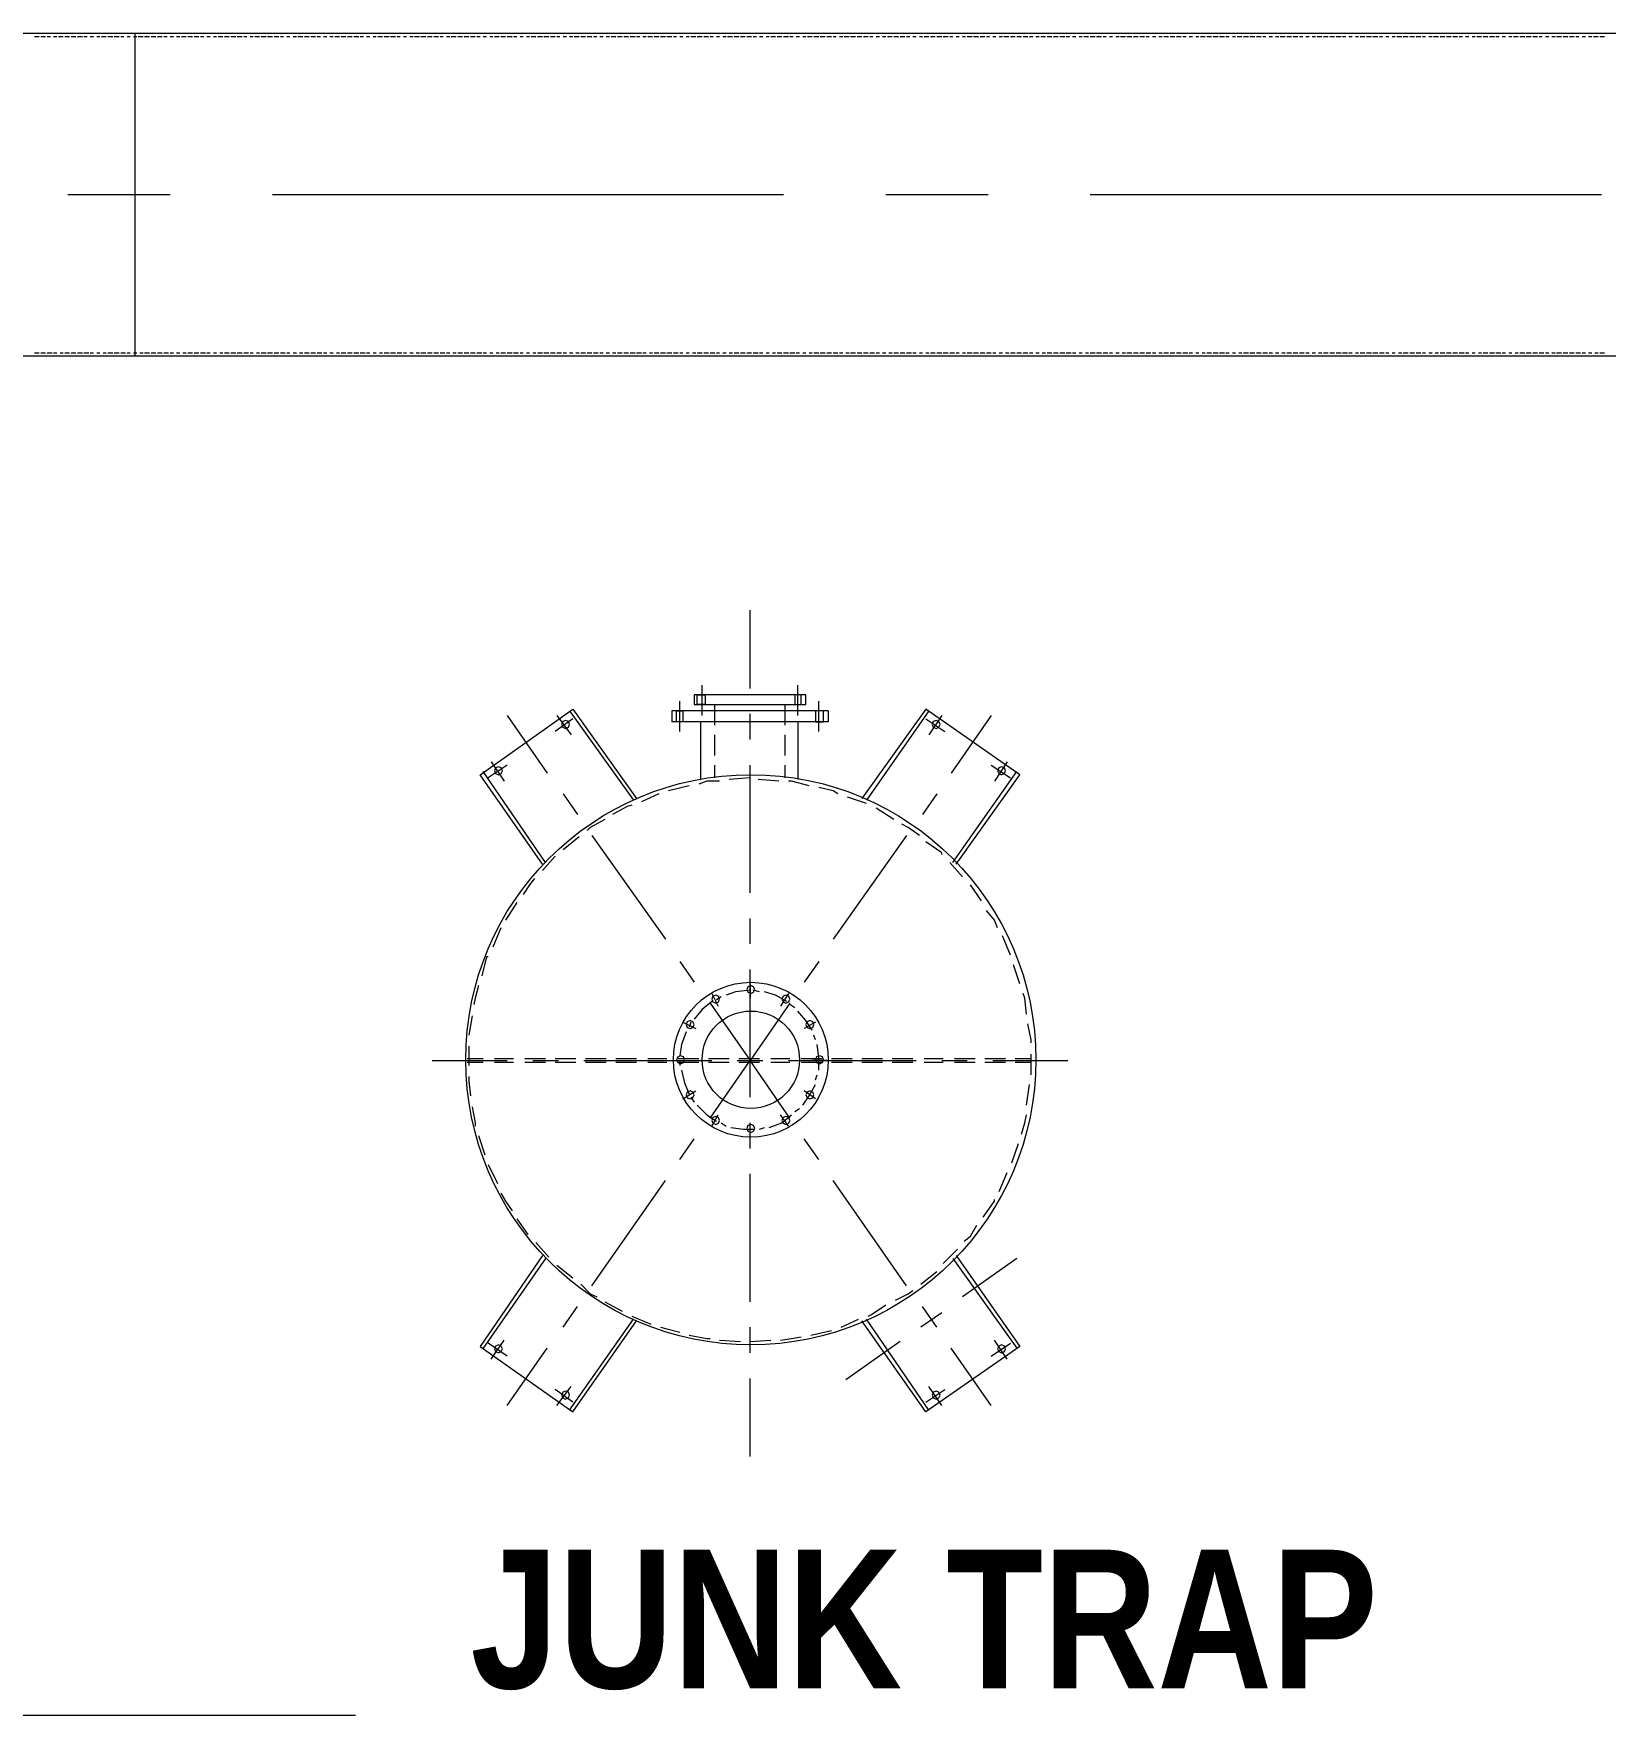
# Model space of a CAD drawing. Header units: millimetres. Extents: x 29 to 95071, y 20 to 67221.
# Drawn here: x 71440 to 76318, y 34185 to 39404 of the extents above; entities that cross this region are included whole.
import ezdxf

# ---------------------------------------------------------------- set-up
doc = ezdxf.new("R2010")
doc.units = ezdxf.units.MM

msp = doc.modelspace()

# ---------------------------------------------------------------- linework, layer by layer
at = {"color": 7, "lineweight": 0}
for points in [[(76677.1, 39404.4), (70253.4, 39404.4)], [(71457.8, 39394.5), (71443, 39394.5)], [(71477.7, 39394.5), (71462.8, 39394.5)], [(71492.5, 39394.5), (71482.6, 39394.5)], [(71512.4, 39394.5), (71502.4, 39394.5)], [(71532.2, 39394.5), (71517.3, 39394.5)], [(71552, 39394.5), (71537.1, 39394.5)], [(71571.8, 39394.5), (71557, 39394.5)], [(71591.7, 39394.5), (71576.8, 39394.5)], [(71606.5, 39394.5), (71596.6, 39394.5)], [(71626.4, 39394.5), (71616.4, 39394.5)], [(71646.2, 39394.5), (71636.3, 39394.5)], [(71666, 39394.5), (71651.1, 39394.5)], [(71685.8, 39394.5), (71671, 39394.5)], [(71705.7, 39394.5), (71690.8, 39394.5)], [(71720.5, 39394.5), (71710.6, 39394.5)], [(71740.4, 39394.5), (71730.4, 39394.5)], [(71760.2, 39394.5), (71750.3, 39394.5)], [(71755.2, 38403.2), (71755.2, 39404.4)], [(71780, 39394.5), (71765.1, 39394.5)], [(71799.8, 39394.5), (71785, 39394.5)], [(71819.7, 39394.5), (71804.8, 39394.5)], [(71839.5, 39394.5), (71824.6, 39394.5)], [(71854.4, 39394.5), (71844.4, 39394.5)], [(71874.2, 39394.5), (71864.3, 39394.5)], [(71894, 39394.5), (71884.1, 39394.5)], [(71913.8, 39394.5), (71899, 39394.5)], [(71933.7, 39394.5), (71918.8, 39394.5)], [(71953.5, 39394.5), (71938.6, 39394.5)], [(71968.4, 39394.5), (71958.4, 39394.5)], [(71988.2, 39394.5), (71978.3, 39394.5)], [(72008, 39394.5), (71998.1, 39394.5)], [(72027.8, 39394.5), (72013, 39394.5)], [(72047.7, 39394.5), (72032.8, 39394.5)], [(72067.5, 39394.5), (72052.6, 39394.5)], [(72087.3, 39394.5), (72072.4, 39394.5)], [(72102.2, 39394.5), (72092.3, 39394.5)], [(72122, 39394.5), (72112.1, 39394.5)], [(72141.8, 39394.5), (72127, 39394.5)], [(72161.7, 39394.5), (72146.8, 39394.5)], [(72181.5, 39394.5), (72166.6, 39394.5)], [(72201.3, 39394.5), (72186.4, 39394.5)], [(72216.2, 39394.5), (72206.3, 39394.5)], [(72236, 39394.5), (72226.1, 39394.5)], [(72255.8, 39394.5), (72245.9, 39394.5)], [(72275.7, 39394.5), (72260.8, 39394.5)], [(72295.5, 39394.5), (72280.6, 39394.5)], [(72315.3, 39394.5), (72300.4, 39394.5)], [(72330.2, 39394.5), (72320.3, 39394.5)], [(72350, 39394.5), (72340.1, 39394.5)], [(72369.8, 39394.5), (72359.9, 39394.5)], [(72389.7, 39394.5), (72374.8, 39394.5)], [(72409.5, 39394.5), (72394.6, 39394.5)], [(72429.3, 39394.5), (72414.4, 39394.5)], [(72449.1, 39394.5), (72434.3, 39394.5)], [(72464, 39394.5), (72454.1, 39394.5)], [(72483.8, 39394.5), (72473.9, 39394.5)], [(72503.7, 39394.5), (72493.8, 39394.5)], [(72523.5, 39394.5), (72508.6, 39394.5)], [(72543.3, 39394.5), (72528.4, 39394.5)], [(72563.1, 39394.5), (72548.3, 39394.5)], [(72578, 39394.5), (72568.1, 39394.5)], [(72597.8, 39394.5), (72587.9, 39394.5)], [(72617.7, 39394.5), (72607.8, 39394.5)], [(72637.5, 39394.5), (72622.6, 39394.5)], [(72657.3, 39394.5), (72642.4, 39394.5)], [(72677.1, 39394.5), (72662.3, 39394.5)], [(72697, 39394.5), (72682.1, 39394.5)], [(72711.8, 39394.5), (72701.9, 39394.5)], [(72731.7, 39394.5), (72721.8, 39394.5)], [(72751.5, 39394.5), (72736.6, 39394.5)], [(72771.3, 39394.5), (72756.4, 39394.5)], [(72791.1, 39394.5), (72776.3, 39394.5)], [(72811, 39394.5), (72796.1, 39394.5)], [(72825.8, 39394.5), (72815.9, 39394.5)], [(72845.7, 39394.5), (72835.8, 39394.5)], [(72865.5, 39394.5), (72855.6, 39394.5)], [(72885.3, 39394.5), (72870.4, 39394.5)], [(72905.1, 39394.5), (72890.3, 39394.5)], [(72925, 39394.5), (72910.1, 39394.5)], [(72939.8, 39394.5), (72929.9, 39394.5)], [(72959.7, 39394.5), (72949.8, 39394.5)], [(72979.5, 39394.5), (72969.6, 39394.5)], [(72999.3, 39394.5), (72984.4, 39394.5)], [(73019.1, 39394.5), (73004.3, 39394.5)], [(73039, 39394.5), (73024.1, 39394.5)], [(73058.8, 39394.5), (73043.9, 39394.5)], [(73073.7, 39394.5), (73063.8, 39394.5)], [(73093.5, 39394.5), (73083.6, 39394.5)], [(73113.3, 39394.5), (73103.4, 39394.5)], [(73133.1, 39394.5), (73118.3, 39394.5)], [(73153, 39394.5), (73138.1, 39394.5)], [(73172.8, 39394.5), (73157.9, 39394.5)], [(73187.7, 39394.5), (73177.8, 39394.5)], [(73207.5, 39394.5), (73197.6, 39394.5)], [(73227.3, 39394.5), (73217.4, 39394.5)], [(73247.1, 39394.5), (73232.3, 39394.5)], [(73267, 39394.5), (73252.1, 39394.5)], [(73286.8, 39394.5), (73271.9, 39394.5)], [(73306.6, 39394.5), (73291.8, 39394.5)], [(73321.5, 39394.5), (73311.6, 39394.5)], [(73341.3, 39394.5), (73331.4, 39394.5)], [(73361.1, 39394.5), (73346.3, 39394.5)], [(73381, 39394.5), (73366.1, 39394.5)], [(73400.8, 39394.5), (73385.9, 39394.5)], [(73420.6, 39394.5), (73405.8, 39394.5)], [(73435.5, 39394.5), (73425.6, 39394.5)], [(73455.3, 39394.5), (73445.4, 39394.5)], [(73475.1, 39394.5), (73465.2, 39394.5)], [(73495, 39394.5), (73480.1, 39394.5)], [(73514.8, 39394.5), (73499.9, 39394.5)], [(73534.6, 39394.5), (73519.8, 39394.5)], [(73549.5, 39394.5), (73539.6, 39394.5)], [(73569.3, 39394.5), (73559.4, 39394.5)], [(73589.1, 39394.5), (73579.2, 39394.5)], [(73609, 39394.5), (73594.1, 39394.5)], [(73628.8, 39394.5), (73613.9, 39394.5)], [(73648.6, 39394.5), (73633.8, 39394.5)], [(73668.5, 39394.5), (73653.6, 39394.5)], [(73683.3, 39394.5), (73673.4, 39394.5)], [(73703.1, 39394.5), (73693.2, 39394.5)], [(73723, 39394.5), (73713.1, 39394.5)], [(73742.8, 39394.5), (73727.9, 39394.5)], [(73762.6, 39394.5), (73747.8, 39394.5)], [(73782.5, 39394.5), (73767.6, 39394.5)], [(73797.3, 39394.5), (73787.4, 39394.5)], [(73817.1, 39394.5), (73807.2, 39394.5)], [(73837, 39394.5), (73827.1, 39394.5)], [(73856.8, 39394.5), (73841.9, 39394.5)], [(73876.6, 39394.5), (73861.8, 39394.5)], [(73896.5, 39394.5), (73881.6, 39394.5)], [(73916.3, 39394.5), (73901.4, 39394.5)], [(73931.1, 39394.5), (73921.2, 39394.5)], [(73951, 39394.5), (73941.1, 39394.5)], [(73970.8, 39394.5), (73955.9, 39394.5)], [(73990.6, 39394.5), (73975.8, 39394.5)], [(74010.5, 39394.5), (73995.6, 39394.5)], [(74030.3, 39394.5), (74015.4, 39394.5)], [(74045.1, 39394.5), (74035.2, 39394.5)], [(74065, 39394.5), (74055.1, 39394.5)], [(74084.8, 39394.5), (74074.9, 39394.5)], [(74104.6, 39394.5), (74089.8, 39394.5)], [(74124.5, 39394.5), (74109.6, 39394.5)], [(74144.3, 39394.5), (74129.4, 39394.5)], [(74159.2, 39394.5), (74149.2, 39394.5)], [(74179, 39394.5), (74169.1, 39394.5)], [(74198.8, 39394.5), (74188.9, 39394.5)], [(74218.6, 39394.5), (74203.8, 39394.5)], [(74238.5, 39394.5), (74223.6, 39394.5)], [(74258.3, 39394.5), (74243.4, 39394.5)], [(74278.1, 39394.5), (74263.2, 39394.5)], [(74293, 39394.5), (74283.1, 39394.5)], [(74312.8, 39394.5), (74302.9, 39394.5)], [(74332.6, 39394.5), (74322.7, 39394.5)], [(74352.5, 39394.5), (74337.6, 39394.5)], [(74372.3, 39394.5), (74357.4, 39394.5)], [(74392.1, 39394.5), (74377.2, 39394.5)], [(74407, 39394.5), (74397.1, 39394.5)], [(74426.8, 39394.5), (74416.9, 39394.5)], [(74446.6, 39394.5), (74436.7, 39394.5)], [(74466.5, 39394.5), (74451.6, 39394.5)], [(74486.3, 39394.5), (74471.4, 39394.5)], [(74506.1, 39394.5), (74491.2, 39394.5)], [(74525.9, 39394.5), (74511.1, 39394.5)], [(74540.8, 39394.5), (74530.9, 39394.5)], [(74560.6, 39394.5), (74550.7, 39394.5)], [(74580.5, 39394.5), (74565.6, 39394.5)], [(74600.3, 39394.5), (74585.4, 39394.5)], [(74620.1, 39394.5), (74605.2, 39394.5)], [(74639.9, 39394.5), (74625.1, 39394.5)], [(74654.8, 39394.5), (74644.9, 39394.5)], [(74674.6, 39394.5), (74664.7, 39394.5)], [(74694.5, 39394.5), (74684.5, 39394.5)], [(74714.3, 39394.5), (74699.4, 39394.5)], [(74734.1, 39394.5), (74719.2, 39394.5)], [(74753.9, 39394.5), (74739.1, 39394.5)], [(74768.8, 39394.5), (74758.9, 39394.5)], [(74788.6, 39394.5), (74778.7, 39394.5)], [(74808.5, 39394.5), (74798.5, 39394.5)], [(74828.3, 39394.5), (74813.4, 39394.5)], [(74848.1, 39394.5), (74833.2, 39394.5)], [(74867.9, 39394.5), (74853.1, 39394.5)], [(74887.8, 39394.5), (74872.9, 39394.5)], [(74902.6, 39394.5), (74892.7, 39394.5)], [(74922.5, 39394.5), (74912.5, 39394.5)], [(74942.3, 39394.5), (74932.4, 39394.5)], [(74962.1, 39394.5), (74947.2, 39394.5)], [(74981.9, 39394.5), (74967.1, 39394.5)], [(75001.8, 39394.5), (74986.9, 39394.5)], [(75016.6, 39394.5), (75006.7, 39394.5)], [(75036.5, 39394.5), (75026.5, 39394.5)], [(75056.3, 39394.5), (75046.4, 39394.5)], [(75076.1, 39394.5), (75061.2, 39394.5)], [(75095.9, 39394.5), (75081.1, 39394.5)], [(75115.8, 39394.5), (75100.9, 39394.5)], [(75135.6, 39394.5), (75120.7, 39394.5)], [(75150.5, 39394.5), (75140.5, 39394.5)], [(75170.3, 39394.5), (75160.4, 39394.5)], [(75190.1, 39394.5), (75175.2, 39394.5)], [(75209.9, 39394.5), (75195.1, 39394.5)], [(75229.8, 39394.5), (75214.9, 39394.5)], [(75249.6, 39394.5), (75234.7, 39394.5)], [(75264.5, 39394.5), (75254.5, 39394.5)], [(75284.3, 39394.5), (75274.4, 39394.5)], [(75304.1, 39394.5), (75294.2, 39394.5)], [(75323.9, 39394.5), (75309.1, 39394.5)], [(75343.8, 39394.5), (75328.9, 39394.5)], [(75363.6, 39394.5), (75348.7, 39394.5)], [(75378.5, 39394.5), (75368.5, 39394.5)], [(75398.3, 39394.5), (75388.4, 39394.5)], [(75418.1, 39394.5), (75408.2, 39394.5)], [(75437.9, 39394.5), (75423.1, 39394.5)], [(75457.8, 39394.5), (75442.9, 39394.5)], [(75477.6, 39394.5), (75462.7, 39394.5)], [(75497.4, 39394.5), (75482.5, 39394.5)], [(75512.3, 39394.5), (75502.4, 39394.5)], [(75532.1, 39394.5), (75522.2, 39394.5)], [(75551.9, 39394.5), (75542, 39394.5)], [(75571.8, 39394.5), (75556.9, 39394.5)], [(75591.6, 39394.5), (75576.7, 39394.5)], [(75611.4, 39394.5), (75596.5, 39394.5)], [(75626.3, 39394.5), (75616.4, 39394.5)], [(75646.1, 39394.5), (75636.2, 39394.5)], [(75665.9, 39394.5), (75656, 39394.5)], [(75685.8, 39394.5), (75670.9, 39394.5)], [(75705.6, 39394.5), (75690.7, 39394.5)], [(75725.4, 39394.5), (75710.5, 39394.5)], [(75745.2, 39394.5), (75730.4, 39394.5)], [(75760.1, 39394.5), (75750.2, 39394.5)], [(75779.9, 39394.5), (75770, 39394.5)], [(75799.8, 39394.5), (75784.9, 39394.5)], [(75819.6, 39394.5), (75804.7, 39394.5)], [(75839.4, 39394.5), (75824.5, 39394.5)], [(75859.2, 39394.5), (75844.4, 39394.5)], [(75874.1, 39394.5), (75864.2, 39394.5)], [(75893.9, 39394.5), (75884, 39394.5)], [(75913.8, 39394.5), (75903.9, 39394.5)], [(75933.6, 39394.5), (75918.7, 39394.5)], [(75953.4, 39394.5), (75938.5, 39394.5)], [(75973.2, 39394.5), (75958.4, 39394.5)], [(75988.1, 39394.5), (75978.2, 39394.5)], [(76007.9, 39394.5), (75998, 39394.5)], [(76027.8, 39394.5), (76017.9, 39394.5)], [(76047.6, 39394.5), (76032.7, 39394.5)], [(76067.4, 39394.5), (76052.5, 39394.5)], [(76087.2, 39394.5), (76072.4, 39394.5)], [(76107.1, 39394.5), (76092.2, 39394.5)], [(76121.9, 39394.5), (76112, 39394.5)], [(76141.8, 39394.5), (76131.9, 39394.5)], [(76161.6, 39394.5), (76151.7, 39394.5)], [(76181.4, 39394.5), (76166.5, 39394.5)], [(76201.2, 39394.5), (76186.4, 39394.5)], [(76221.1, 39394.5), (76206.2, 39394.5)], [(76235.9, 39394.5), (76226, 39394.5)], [(76255.8, 39394.5), (76245.9, 39394.5)], [(76275.6, 39394.5), (76265.7, 39394.5)], [(76295.4, 39394.5), (76280.6, 39394.5)], [(76315.2, 39394.5), (76300.4, 39394.5)], [(71864.3, 38903.8), (71547.1, 38903.8)], [(73767.6, 38903.8), (72181.5, 38903.8)], [(74402, 38903.8), (74084.8, 38903.8)], [(76305.3, 38903.8), (74719.2, 38903.8)], [(76677.1, 38403.2), (70540.9, 38403.2)], [(76677.1, 38403.2), (70540.9, 38403.2)], [(71457.8, 38413.1), (71443, 38413.1)], [(71477.7, 38413.1), (71462.8, 38413.1)], [(71497.5, 38413.1), (71482.6, 38413.1)], [(71512.4, 38413.1), (71502.4, 38413.1)], [(71532.2, 38413.1), (71522.3, 38413.1)], [(71552, 38413.1), (71537.1, 38413.1)], [(71571.8, 38413.1), (71557, 38413.1)], [(71591.7, 38413.1), (71576.8, 38413.1)], [(71611.5, 38413.1), (71596.6, 38413.1)], [(71626.4, 38413.1), (71616.4, 38413.1)], [(71646.2, 38413.1), (71636.3, 38413.1)], [(71666, 38413.1), (71656.1, 38413.1)], [(71685.8, 38413.1), (71671, 38413.1)], [(71705.7, 38413.1), (71690.8, 38413.1)], [(71725.5, 38413.1), (71710.6, 38413.1)], [(71740.4, 38413.1), (71730.4, 38413.1)], [(71760.2, 38413.1), (71750.3, 38413.1)], [(71780, 38413.1), (71770.1, 38413.1)], [(71799.8, 38413.1), (71785, 38413.1)], [(71819.7, 38413.1), (71804.8, 38413.1)], [(71839.5, 38413.1), (71824.6, 38413.1)], [(71859.3, 38413.1), (71844.4, 38413.1)], [(71874.2, 38413.1), (71864.3, 38413.1)], [(71894, 38413.1), (71884.1, 38413.1)], [(71913.8, 38413.1), (71903.9, 38413.1)], [(71933.7, 38413.1), (71918.8, 38413.1)], [(71953.5, 38413.1), (71938.6, 38413.1)], [(71973.3, 38413.1), (71958.4, 38413.1)], [(71988.2, 38413.1), (71978.3, 38413.1)], [(72008, 38413.1), (71998.1, 38413.1)], [(72027.8, 38413.1), (72017.9, 38413.1)], [(72047.7, 38413.1), (72032.8, 38413.1)], [(72067.5, 38413.1), (72052.6, 38413.1)], [(72087.3, 38413.1), (72072.4, 38413.1)], [(72107.1, 38413.1), (72092.3, 38413.1)], [(72122, 38413.1), (72112.1, 38413.1)], [(72141.8, 38413.1), (72131.9, 38413.1)], [(72161.7, 38413.1), (72146.8, 38413.1)], [(72181.5, 38413.1), (72166.6, 38413.1)], [(72201.3, 38413.1), (72186.4, 38413.1)], [(72221.1, 38413.1), (72206.3, 38413.1)], [(72236, 38413.1), (72226.1, 38413.1)], [(72255.8, 38413.1), (72245.9, 38413.1)], [(72275.7, 38413.1), (72265.8, 38413.1)], [(72295.5, 38413.1), (72280.6, 38413.1)], [(72315.3, 38413.1), (72300.4, 38413.1)], [(72335.1, 38413.1), (72320.3, 38413.1)], [(72350, 38413.1), (72340.1, 38413.1)], [(72369.8, 38413.1), (72359.9, 38413.1)], [(72389.7, 38413.1), (72379.8, 38413.1)], [(72409.5, 38413.1), (72394.6, 38413.1)], [(72429.3, 38413.1), (72414.4, 38413.1)], [(72449.1, 38413.1), (72434.3, 38413.1)], [(72469, 38413.1), (72454.1, 38413.1)], [(72483.8, 38413.1), (72473.9, 38413.1)], [(72503.7, 38413.1), (72493.8, 38413.1)], [(72523.5, 38413.1), (72513.6, 38413.1)], [(72543.3, 38413.1), (72528.4, 38413.1)], [(72563.1, 38413.1), (72548.3, 38413.1)], [(72583, 38413.1), (72568.1, 38413.1)], [(72597.8, 38413.1), (72587.9, 38413.1)], [(72617.7, 38413.1), (72607.8, 38413.1)], [(72637.5, 38413.1), (72627.6, 38413.1)], [(72657.3, 38413.1), (72642.4, 38413.1)], [(72677.1, 38413.1), (72662.3, 38413.1)], [(72697, 38413.1), (72682.1, 38413.1)], [(72716.8, 38413.1), (72701.9, 38413.1)], [(72731.7, 38413.1), (72721.8, 38413.1)], [(72751.5, 38413.1), (72741.6, 38413.1)], [(72771.3, 38413.1), (72756.4, 38413.1)], [(72791.1, 38413.1), (72776.3, 38413.1)], [(72811, 38413.1), (72796.1, 38413.1)], [(72830.8, 38413.1), (72815.9, 38413.1)], [(72845.7, 38413.1), (72835.8, 38413.1)], [(72865.5, 38413.1), (72855.6, 38413.1)], [(72885.3, 38413.1), (72875.4, 38413.1)], [(72905.1, 38413.1), (72890.3, 38413.1)], [(72925, 38413.1), (72910.1, 38413.1)], [(72944.8, 38413.1), (72929.9, 38413.1)], [(72959.7, 38413.1), (72949.8, 38413.1)], [(72979.5, 38413.1), (72969.6, 38413.1)], [(72999.3, 38413.1), (72989.4, 38413.1)], [(73019.1, 38413.1), (73004.3, 38413.1)], [(73039, 38413.1), (73024.1, 38413.1)], [(73058.8, 38413.1), (73043.9, 38413.1)], [(73078.6, 38413.1), (73063.8, 38413.1)], [(73093.5, 38413.1), (73083.6, 38413.1)], [(73113.3, 38413.1), (73103.4, 38413.1)], [(73133.1, 38413.1), (73123.2, 38413.1)], [(73153, 38413.1), (73138.1, 38413.1)], [(73172.8, 38413.1), (73157.9, 38413.1)], [(73192.6, 38413.1), (73177.8, 38413.1)], [(73207.5, 38413.1), (73197.6, 38413.1)], [(73227.3, 38413.1), (73217.4, 38413.1)], [(73247.1, 38413.1), (73237.2, 38413.1)], [(73267, 38413.1), (73252.1, 38413.1)], [(73286.8, 38413.1), (73271.9, 38413.1)], [(73306.6, 38413.1), (73291.8, 38413.1)], [(73326.5, 38413.1), (73311.6, 38413.1)], [(73341.3, 38413.1), (73331.4, 38413.1)], [(73361.1, 38413.1), (73351.2, 38413.1)], [(73381, 38413.1), (73366.1, 38413.1)], [(73400.8, 38413.1), (73385.9, 38413.1)], [(73420.6, 38413.1), (73405.8, 38413.1)], [(73440.5, 38413.1), (73425.6, 38413.1)], [(73455.3, 38413.1), (73445.4, 38413.1)], [(73475.1, 38413.1), (73465.2, 38413.1)], [(73495, 38413.1), (73485.1, 38413.1)], [(73514.8, 38413.1), (73499.9, 38413.1)], [(73534.6, 38413.1), (73519.8, 38413.1)], [(73554.5, 38413.1), (73539.6, 38413.1)], [(73569.3, 38413.1), (73559.4, 38413.1)], [(73589.1, 38413.1), (73579.2, 38413.1)], [(73609, 38413.1), (73599.1, 38413.1)], [(73628.8, 38413.1), (73613.9, 38413.1)], [(73648.6, 38413.1), (73633.8, 38413.1)], [(73668.5, 38413.1), (73653.6, 38413.1)], [(73688.3, 38413.1), (73673.4, 38413.1)], [(73703.1, 38413.1), (73693.2, 38413.1)], [(73723, 38413.1), (73713.1, 38413.1)], [(73742.8, 38413.1), (73732.9, 38413.1)], [(73762.6, 38413.1), (73747.8, 38413.1)], [(73782.5, 38413.1), (73767.6, 38413.1)], [(73802.3, 38413.1), (73787.4, 38413.1)], [(73817.1, 38413.1), (73807.2, 38413.1)], [(73837, 38413.1), (73827.1, 38413.1)], [(73856.8, 38413.1), (73846.9, 38413.1)], [(73876.6, 38413.1), (73861.8, 38413.1)], [(73896.5, 38413.1), (73881.6, 38413.1)], [(73916.3, 38413.1), (73901.4, 38413.1)], [(73936.1, 38413.1), (73921.2, 38413.1)], [(73951, 38413.1), (73941.1, 38413.1)], [(73970.8, 38413.1), (73960.9, 38413.1)], [(73990.6, 38413.1), (73975.8, 38413.1)], [(74010.5, 38413.1), (73995.6, 38413.1)], [(74030.3, 38413.1), (74015.4, 38413.1)], [(74050.1, 38413.1), (74035.2, 38413.1)], [(74065, 38413.1), (74055.1, 38413.1)], [(74084.8, 38413.1), (74074.9, 38413.1)], [(74104.6, 38413.1), (74094.7, 38413.1)], [(74124.5, 38413.1), (74109.6, 38413.1)], [(74144.3, 38413.1), (74129.4, 38413.1)], [(74164.1, 38413.1), (74149.2, 38413.1)], [(74179, 38413.1), (74169.1, 38413.1)], [(74198.8, 38413.1), (74188.9, 38413.1)], [(74218.6, 38413.1), (74208.7, 38413.1)], [(74238.5, 38413.1), (74223.6, 38413.1)], [(74258.3, 38413.1), (74243.4, 38413.1)], [(74278.1, 38413.1), (74263.2, 38413.1)], [(74297.9, 38413.1), (74283.1, 38413.1)], [(74312.8, 38413.1), (74302.9, 38413.1)], [(74332.6, 38413.1), (74322.7, 38413.1)], [(74352.5, 38413.1), (74337.6, 38413.1)], [(74372.3, 38413.1), (74357.4, 38413.1)], [(74392.1, 38413.1), (74377.2, 38413.1)], [(74411.9, 38413.1), (74397.1, 38413.1)], [(74426.8, 38413.1), (74416.9, 38413.1)], [(74446.6, 38413.1), (74436.7, 38413.1)], [(74466.5, 38413.1), (74456.5, 38413.1)], [(74486.3, 38413.1), (74471.4, 38413.1)], [(74506.1, 38413.1), (74491.2, 38413.1)], [(74525.9, 38413.1), (74511.1, 38413.1)], [(74540.8, 38413.1), (74530.9, 38413.1)], [(74560.6, 38413.1), (74550.7, 38413.1)], [(74580.5, 38413.1), (74570.5, 38413.1)], [(74600.3, 38413.1), (74585.4, 38413.1)], [(74620.1, 38413.1), (74605.2, 38413.1)], [(74639.9, 38413.1), (74625.1, 38413.1)], [(74659.8, 38413.1), (74644.9, 38413.1)], [(74674.6, 38413.1), (74664.7, 38413.1)], [(74694.5, 38413.1), (74684.5, 38413.1)], [(74714.3, 38413.1), (74704.4, 38413.1)], [(74734.1, 38413.1), (74719.2, 38413.1)], [(74753.9, 38413.1), (74739.1, 38413.1)], [(74773.8, 38413.1), (74758.9, 38413.1)], [(74788.6, 38413.1), (74778.7, 38413.1)], [(74808.5, 38413.1), (74798.5, 38413.1)], [(74828.3, 38413.1), (74818.4, 38413.1)], [(74848.1, 38413.1), (74833.2, 38413.1)], [(74867.9, 38413.1), (74853.1, 38413.1)], [(74887.8, 38413.1), (74872.9, 38413.1)], [(74907.6, 38413.1), (74892.7, 38413.1)], [(74922.5, 38413.1), (74912.5, 38413.1)], [(74942.3, 38413.1), (74932.4, 38413.1)], [(74962.1, 38413.1), (74947.2, 38413.1)], [(74981.9, 38413.1), (74967.1, 38413.1)], [(75001.8, 38413.1), (74986.9, 38413.1)], [(75021.6, 38413.1), (75006.7, 38413.1)], [(75036.5, 38413.1), (75026.5, 38413.1)], [(75056.3, 38413.1), (75046.4, 38413.1)], [(75076.1, 38413.1), (75066.2, 38413.1)], [(75095.9, 38413.1), (75081.1, 38413.1)], [(75115.8, 38413.1), (75100.9, 38413.1)], [(75135.6, 38413.1), (75120.7, 38413.1)], [(75150.5, 38413.1), (75140.5, 38413.1)], [(75170.3, 38413.1), (75160.4, 38413.1)], [(75190.1, 38413.1), (75180.2, 38413.1)], [(75209.9, 38413.1), (75195.1, 38413.1)], [(75229.8, 38413.1), (75214.9, 38413.1)], [(75249.6, 38413.1), (75234.7, 38413.1)], [(75269.4, 38413.1), (75254.5, 38413.1)], [(75284.3, 38413.1), (75274.4, 38413.1)], [(75304.1, 38413.1), (75294.2, 38413.1)], [(75323.9, 38413.1), (75314, 38413.1)], [(75343.8, 38413.1), (75328.9, 38413.1)], [(75363.6, 38413.1), (75348.7, 38413.1)], [(75383.4, 38413.1), (75368.5, 38413.1)], [(75398.3, 38413.1), (75388.4, 38413.1)], [(75418.1, 38413.1), (75408.2, 38413.1)], [(75437.9, 38413.1), (75428, 38413.1)], [(75457.8, 38413.1), (75442.9, 38413.1)], [(75477.6, 38413.1), (75462.7, 38413.1)], [(75497.4, 38413.1), (75482.5, 38413.1)], [(75517.2, 38413.1), (75502.4, 38413.1)], [(75532.1, 38413.1), (75522.2, 38413.1)], [(75551.9, 38413.1), (75542, 38413.1)], [(75571.8, 38413.1), (75556.9, 38413.1)], [(75591.6, 38413.1), (75576.7, 38413.1)], [(75611.4, 38413.1), (75596.5, 38413.1)], [(75631.2, 38413.1), (75616.4, 38413.1)], [(75646.1, 38413.1), (75636.2, 38413.1)], [(75665.9, 38413.1), (75656, 38413.1)], [(75685.8, 38413.1), (75675.9, 38413.1)], [(75705.6, 38413.1), (75690.7, 38413.1)], [(75725.4, 38413.1), (75710.5, 38413.1)], [(75745.2, 38413.1), (75730.4, 38413.1)], [(75760.1, 38413.1), (75750.2, 38413.1)], [(75779.9, 38413.1), (75770, 38413.1)], [(75799.8, 38413.1), (75789.9, 38413.1)], [(75819.6, 38413.1), (75804.7, 38413.1)], [(75839.4, 38413.1), (75824.5, 38413.1)], [(75859.2, 38413.1), (75844.4, 38413.1)], [(75879.1, 38413.1), (75864.2, 38413.1)], [(75893.9, 38413.1), (75884, 38413.1)], [(75913.8, 38413.1), (75903.9, 38413.1)], [(75933.6, 38413.1), (75923.7, 38413.1)], [(75953.4, 38413.1), (75938.5, 38413.1)], [(75973.2, 38413.1), (75958.4, 38413.1)], [(75993.1, 38413.1), (75978.2, 38413.1)], [(76007.9, 38413.1), (75998, 38413.1)], [(76027.8, 38413.1), (76017.9, 38413.1)], [(76047.6, 38413.1), (76037.7, 38413.1)], [(76067.4, 38413.1), (76052.5, 38413.1)], [(76087.2, 38413.1), (76072.4, 38413.1)], [(76107.1, 38413.1), (76092.2, 38413.1)], [(76126.9, 38413.1), (76112, 38413.1)], [(76141.8, 38413.1), (76131.9, 38413.1)], [(76161.6, 38413.1), (76151.7, 38413.1)], [(76181.4, 38413.1), (76166.5, 38413.1)], [(76201.2, 38413.1), (76186.4, 38413.1)], [(76221.1, 38413.1), (76206.2, 38413.1)], [(76240.9, 38413.1), (76226, 38413.1)], [(76255.8, 38413.1), (76245.9, 38413.1)], [(76275.6, 38413.1), (76265.7, 38413.1)], [(76295.4, 38413.1), (76285.5, 38413.1)], [(76315.2, 38413.1), (76300.4, 38413.1)], [(73663.5, 37372.3), (73663.5, 37615.1)], [(73514.8, 37288), (73514.8, 37382.2)], [(73812.2, 37288), (73812.2, 37382.2)], [(73445.4, 37238.4), (73445.4, 37332.6)], [(73554.5, 37302.9), (73554.5, 37322.7)], [(73772.5, 37302.9), (73772.5, 37322.7)], [(73876.6, 37238.4), (73876.6, 37332.6)], [(72825.8, 37104.6), (73113.3, 37307.8)], [(72910.1, 37288), (73034, 37109.6)], [(73113.3, 37278.1), (73058.8, 37238.4)], [(73063.8, 37288), (73108.4, 37228.5)], [(73103.4, 37302.9), (73301.7, 37025.3)], [(73113.3, 37307.8), (73311.6, 37030.3)], [(73906.4, 37302.9), (73420.6, 37302.9)], [(73420.6, 37302.9), (73420.6, 37268.2)], [(73906.4, 37268.2), (73420.6, 37268.2)], [(73509.8, 37268.2), (73509.8, 37089.7)], [(73554.5, 37258.3), (73554.5, 37302.9)], [(73663.5, 37213.7), (73663.5, 37293)], [(73772.5, 37258.3), (73772.5, 37302.9)], [(73812.2, 37268.2), (73812.2, 37089.7)], [(73906.4, 37302.9), (73906.4, 37268.2)], [(74208.7, 37307.8), (74010.5, 37030.3)], [(74218.6, 37302.9), (74025.3, 37025.3)], [(74501.2, 37104.6), (74208.7, 37307.8)], [(74208.7, 37278.1), (74268.2, 37238.4)], [(74258.3, 37288), (74218.6, 37228.5)], [(74411.9, 37288), (74288, 37109.6)], [(73554.5, 37164.1), (73554.5, 37228.5)], [(73772.5, 37164.1), (73772.5, 37228.5)], [(73029.1, 36832), (72835.8, 37114.5)], [(72910.1, 37134.3), (72850.6, 37094.7)], [(72860.5, 37144.3), (72900.2, 37084.8)], [(73554.5, 37094.7), (73554.5, 37134.3)], [(73663.5, 36737.8), (73663.5, 37134.3)], [(73772.5, 37094.7), (73772.5, 37134.3)], [(74293, 36832), (74491.2, 37114.5)], [(74411.9, 37134.3), (74471.4, 37094.7)], [(74461.5, 37144.3), (74421.8, 37084.8)], [(73019.1, 36827), (72825.8, 37104.6)], [(73475.1, 37069.9), (73410.7, 37055)], [(73569.3, 37084.8), (73529.7, 37084.8), (73504.9, 37074.9)], [(73663.5, 37094.7), (73599.1, 37089.7)], [(73752.7, 37084.8), (73688.3, 37089.7)], [(73846.9, 37069.9), (73792.4, 37084.8), (73782.5, 37084.8)], [(73936.1, 37045.1), (73921.2, 37055), (73876.6, 37065)], [(74302.9, 36827), (74501.2, 37104.6)], [(73083.6, 37045.1), (73128.2, 36980.7)], [(73296.7, 37010.4), (73281.8, 37005.5), (73237.2, 36980.7)], [(73381, 37045.1), (73326.5, 37020.3)], [(74025.3, 37015.4), (73965.8, 37035.2)], [(74243.4, 37045.1), (74198.8, 36980.7)], [(73212.5, 36965.8), (73167.8, 36941), (73157.9, 36931.1)], [(74109.6, 36965.8), (74055.1, 37000.5)], [(73133.1, 36911.3), (73083.6, 36871.7)], [(73172.8, 36916.3), (73400.8, 36594.1)], [(74149.2, 36916.3), (73921.2, 36594.1)], [(74188.9, 36916.3), (74154.2, 36941), (74134.4, 36951)], [(73058.8, 36851.8), (73019.1, 36807.2)], [(74258.3, 36856.8), (74258.3, 36861.7), (74208.7, 36896.4)], [(74322.7, 36787.4), (74283.1, 36832)], [(72994.4, 36782.4), (72979.5, 36762.6), (72959.7, 36732.9)], [(74382.2, 36713), (74347.5, 36762.6)], [(72939.8, 36708.1), (72905.1, 36653.6)], [(73663.5, 36579.2), (73663.5, 36658.5)], [(74431.8, 36628.8), (74421.8, 36653.6), (74397.1, 36683.3)], [(72890.3, 36628.8), (72865.5, 36569.3)], [(74471.4, 36544.5), (74446.6, 36604)], [(72850.6, 36539.6), (72845.7, 36539.6), (72830.8, 36480.1)], [(73445.4, 36524.7), (73490, 36460.3)], [(73663.5, 36103.4), (73663.5, 36499.9)], [(73876.6, 36524.7), (73832, 36460.3)], [(74501.2, 36455.3), (74481.3, 36514.8)], [(72820.9, 36450.3), (72811, 36410.7), (72806, 36390.9)], [(73663.5, 36435.5), (73618.9, 36430.5), (73589.1, 36420.6)], [(73663.5, 36455.3), (73663.5, 36410.7)], [(73693.2, 36430.5), (73673.4, 36435.5)], [(73777.5, 36400.8), (73742.8, 36420.6), (73708.1, 36430.5)], [(73544.5, 36400.8), (73514.8, 36376), (73490, 36346.3)], [(73539.6, 36395.8), (73663.5, 36217.4)], [(73544.5, 36425.6), (73564.4, 36385.9)], [(73574.3, 36415.6), (73559.4, 36405.7)], [(73787.4, 36395.8), (73663.5, 36217.4)], [(73782.5, 36425.6), (73757.7, 36385.9)], [(73802.3, 36381), (73787.4, 36390.9)], [(74521, 36361.1), (74516, 36410.7), (74511.1, 36425.6)], [(72801.1, 36356.2), (72791.1, 36296.7)], [(73455.3, 36336.3), (73495, 36316.5)], [(73480.1, 36336.3), (73475.1, 36321.5)], [(73856.8, 36311.6), (73837, 36341.3), (73812.2, 36371)], [(73866.7, 36336.3), (73832, 36316.5)], [(74535.8, 36271.9), (74535.8, 36281.8), (74525.9, 36331.4)], [(73465.2, 36306.6), (73450.4, 36267), (73445.4, 36232.3)], [(73866.7, 36281.8), (73861.8, 36296.7)], [(72835.8, 36222.3), (72786.2, 36222.3)], [(72791.1, 36262), (72791.1, 36202.5)], [(72929.9, 36222.3), (72870.4, 36222.3)], [(73029.1, 36222.3), (72964.6, 36222.3)], [(73123.2, 36222.3), (73058.8, 36222.3)], [(73217.4, 36222.3), (73153, 36222.3)], [(73311.6, 36222.3), (73247.1, 36222.3)], [(73405.8, 36222.3), (73346.3, 36222.3)], [(73504.9, 36222.3), (73440.5, 36222.3)], [(73599.1, 36222.3), (73534.6, 36222.3)], [(73693.2, 36222.3), (73628.8, 36222.3)], [(73787.4, 36222.3), (73727.9, 36222.3)], [(73886.5, 36222.3), (73822.1, 36222.3)], [(73876.6, 36187.6), (73876.6, 36227.3), (73871.7, 36267)], [(73980.7, 36222.3), (73916.3, 36222.3)], [(74074.9, 36222.3), (74010.5, 36222.3)], [(74169.1, 36222.3), (74104.6, 36222.3)], [(74263.2, 36222.3), (74203.8, 36222.3)], [(74362.4, 36222.3), (74297.9, 36222.3)], [(74456.5, 36222.3), (74392.1, 36222.3)], [(74535.8, 36222.3), (74486.3, 36222.3)], [(74535.8, 36172.8), (74535.8, 36237.2)], [(72677.1, 36217.4), (72910.1, 36217.4)], [(72786.2, 36212.4), (72835.8, 36212.4)], [(72870.4, 36212.4), (72929.9, 36212.4)], [(72964.6, 36212.4), (73029.1, 36212.4)], [(72989.4, 36217.4), (73068.7, 36217.4)], [(73058.8, 36212.4), (73123.2, 36212.4)], [(73148, 36217.4), (73544.5, 36217.4)], [(73153, 36212.4), (73217.4, 36212.4)], [(73247.1, 36212.4), (73311.6, 36212.4)], [(73346.3, 36212.4), (73405.8, 36212.4)], [(73425.6, 36217.4), (73470.2, 36217.4)], [(73440.5, 36212.4), (73504.9, 36212.4)], [(73445.4, 36217.4), (73445.4, 36202.5)], [(73450.4, 36187.6), (73460.3, 36148), (73475.1, 36113.3)], [(73534.6, 36212.4), (73599.1, 36212.4)], [(73539.6, 36039), (73663.5, 36217.4)], [(73623.8, 36217.4), (73703.1, 36217.4)], [(73628.8, 36212.4), (73693.2, 36212.4)], [(73787.4, 36039), (73663.5, 36217.4)], [(73727.9, 36212.4), (73787.4, 36212.4)], [(73782.5, 36217.4), (74179, 36217.4)], [(73822.1, 36212.4), (73886.5, 36212.4)], [(73901.4, 36217.4), (73856.8, 36217.4)], [(73866.7, 36157.9), (73871.7, 36172.8)], [(73916.3, 36212.4), (73980.7, 36212.4)], [(74010.5, 36212.4), (74074.9, 36212.4)], [(74104.6, 36212.4), (74169.1, 36212.4)], [(74203.8, 36212.4), (74263.2, 36212.4)], [(74258.3, 36217.4), (74337.6, 36217.4)], [(74297.9, 36212.4), (74362.4, 36212.4)], [(74392.1, 36212.4), (74456.5, 36212.4)], [(74416.9, 36217.4), (74649.8, 36217.4)], [(74486.3, 36212.4), (74535.8, 36212.4)], [(72791.1, 36167.8), (72791.1, 36153), (72796.1, 36108.3)], [(73455.3, 36098.4), (73495, 36123.2)], [(73827.1, 36078.6), (73846.9, 36108.3), (73866.7, 36143)], [(73866.7, 36098.4), (73832, 36123.2)], [(74521, 36078.6), (74530.9, 36143)], [(72801.1, 36073.6), (72811, 36024.1), (72811, 36014.2)], [(73480.1, 36103.4), (73490, 36088.5)], [(73499.9, 36078.6), (73529.7, 36048.9), (73559.4, 36029)], [(73802.3, 36058.8), (73817.1, 36068.7)], [(73544.5, 36014.2), (73564.4, 36048.9)], [(73574.3, 36024.1), (73589.1, 36014.2)], [(73663.5, 35944.8), (73663.5, 36024.1)], [(73663.5, 35979.5), (73663.5, 36024.1)], [(73723, 36009.2), (73762.6, 36024.1), (73792.4, 36048.9)], [(73782.5, 36014.2), (73757.7, 36048.9)], [(74506.1, 35989.4), (74516, 36024.1), (74521, 36048.9)], [(72820.9, 35984.4), (72840.7, 35925)], [(73445.4, 35910.1), (73490, 35974.5)], [(73604, 36009.2), (73643.7, 36004.3), (73678.4, 36004.3)], [(73693.2, 36004.3), (73708.1, 36009.2)], [(73876.6, 35910.1), (73832, 35974.5)], [(74476.4, 35900.2), (74496.2, 35959.6)], [(72850.6, 35895.2), (72880.4, 35835.7)], [(73663.5, 35468.9), (73663.5, 35865.5)], [(74436.7, 35811), (74461.5, 35870.4)], [(72890.3, 35806), (72905.1, 35781.2), (72925, 35751.5)], [(73172.8, 35518.5), (73400.8, 35845.6)], [(74149.2, 35518.5), (73921.2, 35845.6)], [(74387.2, 35731.6), (74421.8, 35781.2), (74421.8, 35786.2)], [(72939.8, 35726.7), (72974.5, 35677.1)], [(74327.7, 35657.3), (74347.5, 35672.2), (74367.3, 35706.9)], [(72999.3, 35652.3), (73039, 35607.7)], [(73019.1, 35612.7), (72825.8, 35330.2)], [(73029.1, 35602.8), (72835.8, 35325.2)], [(74263.2, 35587.9), (74307.8, 35632.5)], [(74293, 35602.8), (74491.2, 35325.2)], [(74302.9, 35612.7), (74501.2, 35330.2)], [(74491.2, 35602.8), (74322.7, 35483.8)], [(73063.8, 35582.9), (73068.7, 35578), (73113.3, 35543.3)], [(74193.8, 35523.5), (74243.4, 35563.1)], [(73138.1, 35523.5), (73167.8, 35493.7), (73187.7, 35483.8)], [(74114.5, 35473.9), (74154.2, 35493.7), (74169.1, 35503.6)], [(73083.6, 35389.6), (73128.2, 35454.1)], [(73212.5, 35468.9), (73267, 35439.2)], [(74030.3, 35424.3), (74040.2, 35429.3), (74084.8, 35459)], [(74243.4, 35389.6), (74198.8, 35454.1)], [(73103.4, 35131.9), (73301.7, 35414.4)], [(73113.3, 35126.9), (73311.6, 35409.5)], [(73296.7, 35424.3), (73356.2, 35399.6)], [(73385.9, 35389.6), (73405.8, 35384.7), (73445.4, 35374.8)], [(73663.5, 35310.3), (73663.5, 35389.6)], [(73946, 35389.6), (74000.5, 35414.4)], [(74208.7, 35126.9), (74010.5, 35409.5)], [(74218.6, 35131.9), (74025.3, 35414.4)], [(74258.3, 35434.3), (74193.8, 35389.6)], [(72910.1, 35300.4), (72850.6, 35340.1)], [(72860.5, 35290.5), (72900.2, 35350)], [(73475.1, 35364.9), (73529.7, 35354.9), (73539.6, 35354.9)], [(73569.3, 35350), (73633.8, 35345)], [(73663.5, 35345), (73727.9, 35350)], [(73757.7, 35350), (73792.4, 35354.9), (73822.1, 35359.9)], [(73851.8, 35364.9), (73916.3, 35379.7)], [(74129.4, 35345), (73960.9, 35226.1)], [(74411.9, 35300.4), (74471.4, 35340.1)], [(74461.5, 35290.5), (74421.8, 35350)], [(72825.8, 35330.2), (73113.3, 35126.9)], [(72910.1, 35146.8), (73034, 35325.2)], [(74501.2, 35330.2), (74208.7, 35126.9)], [(74411.9, 35146.8), (74288, 35325.2)], [(73663.5, 34988.2), (73663.5, 35231)], [(73113.3, 35156.7), (73058.8, 35196.3)], [(73063.8, 35146.8), (73108.4, 35206.3)], [(74208.7, 35156.7), (74268.2, 35196.3)], [(74258.3, 35146.8), (74218.6, 35206.3)], [(72439.2, 34185.2), (70635, 34185.2)]]:
    msp.add_lwpolyline(points, dxfattribs=at)
for points in [[(73837, 37322.7), (73837, 37352.4), (73490, 37352.4), (73490, 37322.7)], [(73499.9, 37322.7), (73499.9, 37352.4), (73524.7, 37352.4), (73524.7, 37322.7)], [(73822.1, 37322.7), (73822.1, 37352.4), (73802.3, 37352.4), (73802.3, 37322.7)], [(73091, 37273.1), (73082.3, 37269.5), (73078.6, 37260.7), (73082.3, 37252), (73091, 37248.3), (73099.8, 37252), (73103.4, 37260.7), (73099.8, 37269.5)], [(73435.5, 37268.2), (73435.5, 37302.9), (73455.3, 37302.9), (73455.3, 37268.2)], [(73891.5, 37268.2), (73891.5, 37302.9), (73866.7, 37302.9), (73866.7, 37268.2)], [(74240.9, 37273.1), (74232.2, 37269.5), (74228.5, 37260.7), (74232.2, 37252), (74240.9, 37248.3), (74249.7, 37252), (74253.3, 37260.7), (74249.7, 37269.5)], [(72882.8, 37129.4), (72874.1, 37125.8), (72870.4, 37117), (72874.1, 37108.2), (72882.8, 37104.6), (72891.6, 37108.2), (72895.2, 37117), (72891.6, 37125.8)], [(74444.2, 37129.4), (74435.4, 37125.8), (74431.8, 37117), (74435.4, 37108.2), (74444.2, 37104.6), (74452.9, 37108.2), (74456.5, 37117), (74452.9, 37125.8)], [(73666, 36450.3), (73657.2, 36446.7), (73653.6, 36438), (73657.2, 36429.2), (73666, 36425.6), (73674.7, 36429.2), (73678.4, 36438), (73674.7, 36446.7)], [(73556.9, 36420.6), (73548.2, 36417), (73544.5, 36408.2), (73548.2, 36399.5), (73556.9, 36395.8), (73565.7, 36399.5), (73569.3, 36408.2), (73565.7, 36417)], [(73775, 36420.6), (73766.3, 36417), (73762.6, 36408.2), (73766.3, 36399.5), (73775, 36395.8), (73783.8, 36399.5), (73787.4, 36408.2), (73783.8, 36417)], [(73477.6, 36341.3), (73468.9, 36337.7), (73465.2, 36328.9), (73468.9, 36320.1), (73477.6, 36316.5), (73486.4, 36320.1), (73490, 36328.9), (73486.4, 36337.7)], [(73849.4, 36341.3), (73840.6, 36337.7), (73837, 36328.9), (73840.6, 36320.1), (73849.4, 36316.5), (73858.1, 36320.1), (73861.8, 36328.9), (73858.1, 36337.7)], [(73447.9, 36232.3), (73439.1, 36228.6), (73435.5, 36219.9), (73439.1, 36211.1), (73447.9, 36207.5), (73456.6, 36211.1), (73460.3, 36219.9), (73456.6, 36228.6)], [(73879.1, 36232.3), (73870.3, 36228.6), (73866.7, 36219.9), (73870.3, 36211.1), (73879.1, 36207.5), (73887.9, 36211.1), (73891.5, 36219.9), (73887.9, 36228.6)], [(73477.6, 36123.2), (73468.9, 36119.6), (73465.2, 36110.8), (73468.9, 36102.1), (73477.6, 36098.4), (73486.4, 36102.1), (73490, 36110.8), (73486.4, 36119.6)], [(73849.4, 36123.2), (73840.6, 36119.6), (73837, 36110.8), (73840.6, 36102.1), (73849.4, 36098.4), (73858.1, 36102.1), (73861.8, 36110.8), (73858.1, 36119.6)], [(73556.9, 36043.9), (73548.2, 36040.3), (73544.5, 36031.5), (73548.2, 36022.8), (73556.9, 36019.1), (73565.7, 36022.8), (73569.3, 36031.5), (73565.7, 36040.3)], [(73666, 36019.1), (73657.2, 36015.5), (73653.6, 36006.7), (73657.2, 35998), (73666, 35994.3), (73674.7, 35998), (73678.4, 36006.7), (73674.7, 36015.5)], [(73775, 36043.9), (73766.3, 36040.3), (73762.6, 36031.5), (73766.3, 36022.8), (73775, 36019.1), (73783.8, 36022.8), (73787.4, 36031.5), (73783.8, 36040.3)], [(72882.8, 35335.1), (72874.1, 35331.5), (72870.4, 35322.7), (72874.1, 35314), (72882.8, 35310.3), (72891.6, 35314), (72895.2, 35322.7), (72891.6, 35331.5)], [(74444.2, 35335.1), (74435.4, 35331.5), (74431.8, 35322.7), (74435.4, 35314), (74444.2, 35310.3), (74452.9, 35314), (74456.5, 35322.7), (74452.9, 35331.5)], [(73091, 35191.4), (73082.3, 35187.8), (73078.6, 35179), (73082.3, 35170.2), (73091, 35166.6), (73099.8, 35170.2), (73103.4, 35179), (73099.8, 35187.8)], [(74240.9, 35191.4), (74232.2, 35187.8), (74228.5, 35179), (74232.2, 35170.2), (74240.9, 35166.6), (74249.7, 35170.2), (74253.3, 35179), (74249.7, 35187.8)]]:
    msp.add_lwpolyline(points, close=True, dxfattribs=at)
for radius in [884.7, 240.4, 151.2]:
    msp.add_circle((73666, 36219.9), radius, dxfattribs=at)

# ---------------------------------------------------------------- texts
at = {"color": 7, "insert": (72796.1, 34699.1), "char_height": 429.623, "attachment_point": 1}
msp.add_mtext('{\\fSwiss721BT-BoldCondensed|b0|i0|c0;JUNK TRAP}', dxfattribs=at)

doc.saveas('drawing.dxf')
